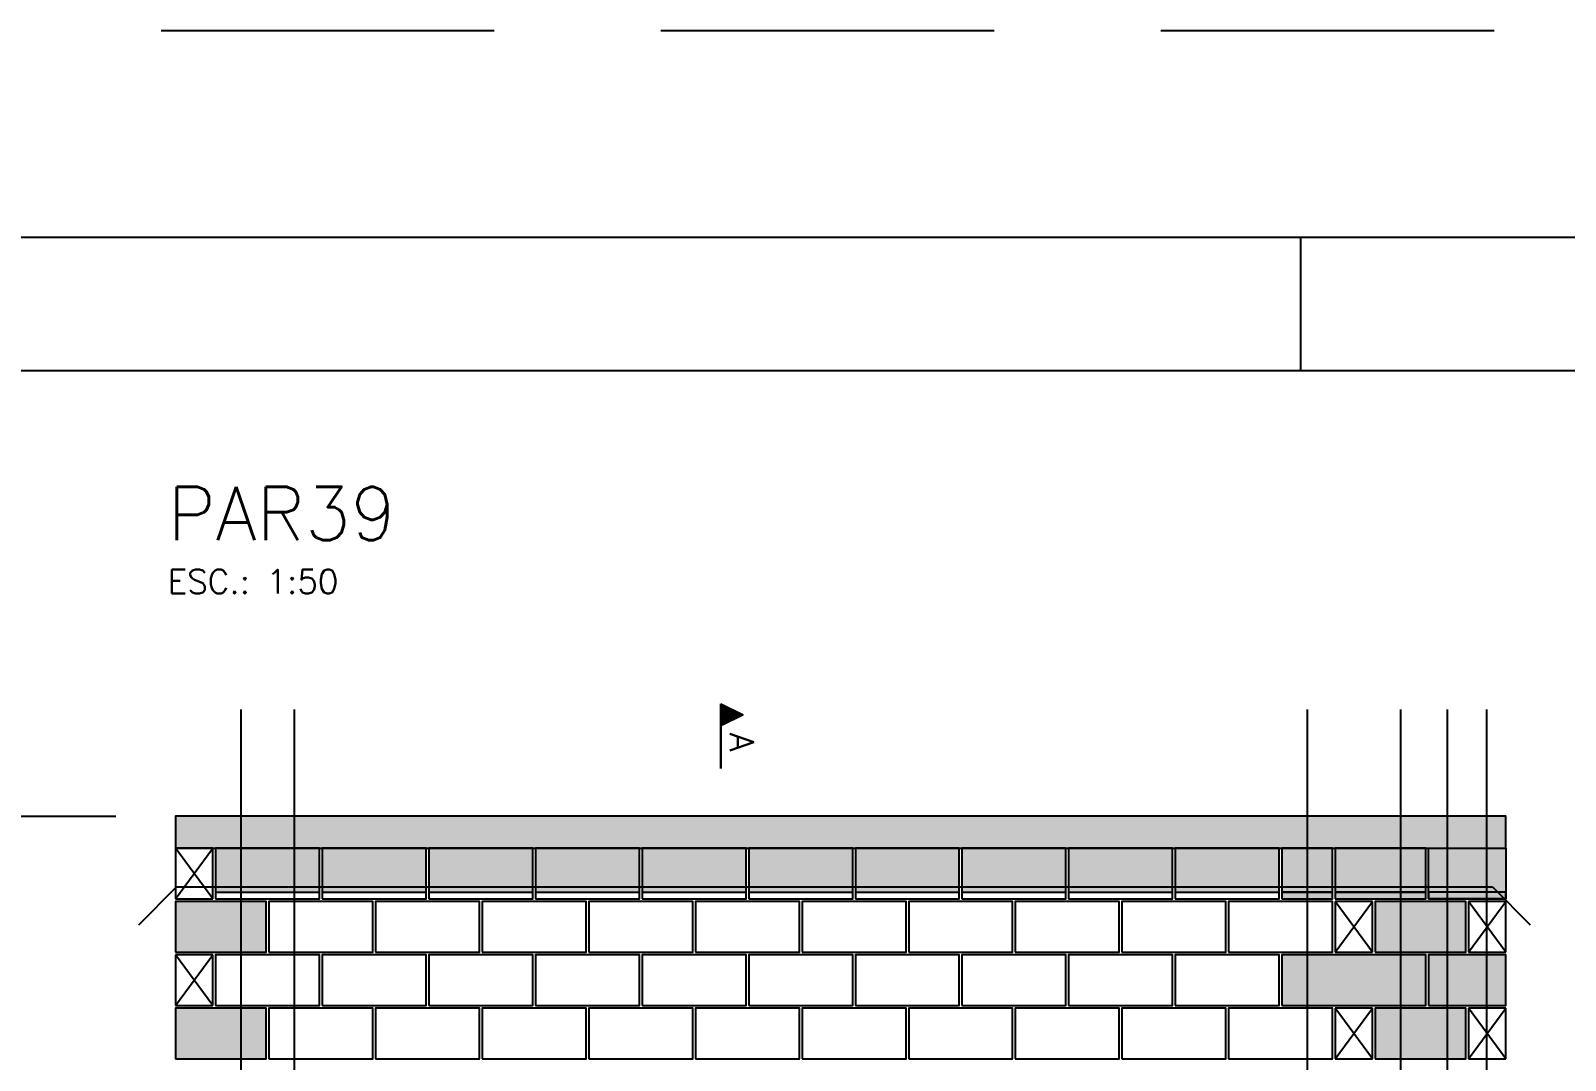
# Model space of a CAD drawing. Extents: x -1.9 to 86, y -1.5 to 60.9.
# Drawn here: x 37.57 to 49.08, y 53.23 to 60.95 of the extents above; entities that cross this region are included whole.
import ezdxf

# ---------------------------------------------------------------- set-up
doc = ezdxf.new("R2010")
doc.units = 0
doc.header["$MEASUREMENT"] = 0
doc.linetypes.add('ESTILO_TQS_0001', pattern=[0.45, 0.3, -0.15])
doc.linetypes.add('HIDDEN', pattern=[0.375, 0.25, -0.125])
doc.layers.get('0').update_dxf_attribs({"linetype": 'CONTINUOUS'})
doc.layers.get('Defpoints').update_dxf_attribs({"linetype": 'CONTINUOUS'})
for name, color, linetype in [('ARQ_FOLHA', 7, 'CONTINUOUS'), ('PENA_01', 1, 'CONTINUOUS'), ('PENA_02', 2, 'CONTINUOUS'), ('PENA_03', 3, 'CONTINUOUS'), ('PENA_05', 5, 'CONTINUOUS'), ('PENA_06', 6, 'CONTINUOUS'), ('PENA_09', 254, 'CONTINUOUS'), ('PENA_11', 252, 'CONTINUOUS'), ('PENA_19', 240, 'CONTINUOUS'), ('PENA_21', 100, 'CONTINUOUS'), ('PENA_23', 50, 'CONTINUOUS'), ('PENA_27', 21, 'CONTINUOUS')]:
    doc.layers.add(name, color=color, linetype=linetype)
doc.styles.get("Standard").update_dxf_attribs({"font": 'ROMANS.SHX'})

# ---------------------------------------------------------------- blocks, each defined once
blk = doc.blocks.new('FOLHA A1 - 841 X 594')
at = {"layer": 'ARQ_FOLHA', "color": 1}
blk.add_line((-370, 584), (-370, 594), dxfattribs=at)
for points in [[(-841, 0), (0, 0), (0, 594), (-841, 594)], [(-816, 10), (-10, 10), (-10, 584), (-816, 584)]]:
    blk.add_lwpolyline(points, close=True, dxfattribs=at)
at = {"layer": 'Defpoints', "color": 8, "linetype": 'HIDDEN', "ltscale": 100}
blk.add_lwpolyline([(-860.5, 609.5), (-860.5, -15.5), (19.5, -15.5), (19.5, 609.5)], close=True, dxfattribs=at)
blk = doc.blocks.new('*U24')
blk.add_blockref('FOLHA A1 - 841 X 594', (0, 0))

msp = doc.modelspace()

# ---------------------------------------------------------------- linework, layer by layer
at = {"layer": 'PENA_01', "linetype": 'Continuous'}
for p, q in [((36.079, 55.06), (38.21, 55.06)), ((38.958, 54.49), (39.738, 54.49)), ((39.758, 54.49), (40.538, 54.49)), ((40.558, 54.49), (41.338, 54.49)), ((41.358, 54.49), (42.138, 54.49)), ((42.158, 54.49), (42.938, 54.49)), ((42.958, 54.49), (43.738, 54.49)), ((43.758, 54.49), (44.538, 54.49)), ((44.558, 54.49), (45.338, 54.49)), ((45.358, 54.49), (46.138, 54.49)), ((46.158, 54.49), (46.938, 54.49)), ((46.958, 54.49), (47.338, 54.49)), ((47.358, 54.49), (48.038, 54.49))]:
    msp.add_line(p, q, dxfattribs=at)
at = {"layer": 'PENA_02', "linetype": 'Continuous'}
for p, q in [((38.938, 54.82), (38.658, 54.82)), ((38.658, 54.82), (38.658, 54.44)), ((38.938, 54.44), (38.938, 54.82)), ((38.658, 54.44), (38.938, 54.44)), ((47.638, 54.42), (47.358, 54.42)), ((47.358, 54.42), (47.358, 54.04)), ((47.638, 54.04), (47.638, 54.42)), ((48.638, 54.42), (48.358, 54.42)), ((48.358, 54.42), (48.358, 54.04)), ((48.638, 54.04), (48.638, 54.42)), ((38.938, 54.02), (38.658, 54.02)), ((38.658, 54.02), (38.658, 53.64)), ((38.938, 53.64), (38.938, 54.02)), ((47.358, 54.04), (47.638, 54.04)), ((48.358, 54.04), (48.638, 54.04)), ((38.658, 53.64), (38.938, 53.64)), ((47.638, 53.62), (47.358, 53.62)), ((47.358, 53.62), (47.358, 53.24)), ((47.638, 53.24), (47.638, 53.62)), ((48.638, 53.62), (48.358, 53.62)), ((48.358, 53.62), (48.358, 53.24)), ((48.638, 53.24), (48.638, 53.62)), ((47.358, 53.24), (47.638, 53.24)), ((48.358, 53.24), (48.638, 53.24))]:
    msp.add_line(p, q, dxfattribs=at)
at = {"layer": 'PENA_02', "linetype": 'ESTILO_TQS_0001'}
msp.add_line((48.638, 54.49), (48.058, 54.49), dxfattribs=at)
at = {"layer": 'PENA_02', "linetype": 'Continuous'}
for points in [[(38.658, 54.82), (48.638, 54.82), (48.638, 55.06), (38.658, 55.06), (38.658, 54.82)], [(38.958, 54.44), (39.738, 54.44), (39.738, 54.82), (38.958, 54.82), (38.958, 54.44)], [(39.758, 54.44), (40.538, 54.44), (40.538, 54.82), (39.758, 54.82), (39.758, 54.44)], [(40.558, 54.44), (41.338, 54.44), (41.338, 54.82), (40.558, 54.82), (40.558, 54.44)], [(41.358, 54.44), (42.138, 54.44), (42.138, 54.82), (41.358, 54.82), (41.358, 54.44)], [(42.158, 54.44), (42.938, 54.44), (42.938, 54.82), (42.158, 54.82), (42.158, 54.44)], [(42.958, 54.44), (43.738, 54.44), (43.738, 54.82), (42.958, 54.82), (42.958, 54.44)], [(43.758, 54.44), (44.538, 54.44), (44.538, 54.82), (43.758, 54.82), (43.758, 54.44)], [(44.558, 54.44), (45.338, 54.44), (45.338, 54.82), (44.558, 54.82), (44.558, 54.44)], [(45.358, 54.44), (46.138, 54.44), (46.138, 54.82), (45.358, 54.82), (45.358, 54.44)], [(46.158, 54.44), (46.938, 54.44), (46.938, 54.82), (46.158, 54.82), (46.158, 54.44)], [(46.958, 54.44), (47.338, 54.44), (47.338, 54.82), (46.958, 54.82), (46.958, 54.44)], [(47.358, 54.44), (48.038, 54.44), (48.038, 54.82), (47.358, 54.82), (47.358, 54.44)], [(48.638, 54.44), (48.058, 54.44), (48.058, 54.82), (48.638, 54.82), (48.638, 54.44)], [(38.658, 54.04), (39.338, 54.04), (39.338, 54.42), (38.658, 54.42), (38.658, 54.04)], [(39.358, 54.04), (40.138, 54.04), (40.138, 54.42), (39.358, 54.42), (39.358, 54.04)], [(40.158, 54.04), (40.938, 54.04), (40.938, 54.42), (40.158, 54.42), (40.158, 54.04)], [(40.958, 54.04), (41.738, 54.04), (41.738, 54.42), (40.958, 54.42), (40.958, 54.04)], [(41.758, 54.04), (42.538, 54.04), (42.538, 54.42), (41.758, 54.42), (41.758, 54.04)], [(42.558, 54.04), (43.338, 54.04), (43.338, 54.42), (42.558, 54.42), (42.558, 54.04)], [(43.358, 54.04), (44.138, 54.04), (44.138, 54.42), (43.358, 54.42), (43.358, 54.04)], [(44.158, 54.04), (44.938, 54.04), (44.938, 54.42), (44.158, 54.42), (44.158, 54.04)], [(44.958, 54.04), (45.738, 54.04), (45.738, 54.42), (44.958, 54.42), (44.958, 54.04)], [(45.758, 54.04), (46.538, 54.04), (46.538, 54.42), (45.758, 54.42), (45.758, 54.04)], [(46.558, 54.04), (47.338, 54.04), (47.338, 54.42), (46.558, 54.42), (46.558, 54.04)], [(47.658, 54.04), (48.338, 54.04), (48.338, 54.42), (47.658, 54.42), (47.658, 54.04)], [(38.958, 53.64), (39.738, 53.64), (39.738, 54.02), (38.958, 54.02), (38.958, 53.64)], [(39.758, 53.64), (40.538, 53.64), (40.538, 54.02), (39.758, 54.02), (39.758, 53.64)], [(40.558, 53.64), (41.338, 53.64), (41.338, 54.02), (40.558, 54.02), (40.558, 53.64)], [(41.358, 53.64), (42.138, 53.64), (42.138, 54.02), (41.358, 54.02), (41.358, 53.64)], [(42.158, 53.64), (42.938, 53.64), (42.938, 54.02), (42.158, 54.02), (42.158, 53.64)], [(42.958, 53.64), (43.738, 53.64), (43.738, 54.02), (42.958, 54.02), (42.958, 53.64)], [(43.758, 53.64), (44.538, 53.64), (44.538, 54.02), (43.758, 54.02), (43.758, 53.64)], [(44.558, 53.64), (45.338, 53.64), (45.338, 54.02), (44.558, 54.02), (44.558, 53.64)], [(45.358, 53.64), (46.138, 53.64), (46.138, 54.02), (45.358, 54.02), (45.358, 53.64)], [(46.158, 53.64), (46.938, 53.64), (46.938, 54.02), (46.158, 54.02), (46.158, 53.64)], [(46.958, 53.64), (48.038, 53.64), (48.038, 54.02), (46.958, 54.02), (46.958, 53.64)], [(48.058, 53.64), (48.638, 53.64), (48.638, 54.02), (48.058, 54.02), (48.058, 53.64)], [(38.658, 53.24), (39.338, 53.24), (39.338, 53.62), (38.658, 53.62), (38.658, 53.24)], [(39.358, 53.24), (40.138, 53.24), (40.138, 53.62), (39.358, 53.62), (39.358, 53.24)], [(40.158, 53.24), (40.938, 53.24), (40.938, 53.62), (40.158, 53.62), (40.158, 53.24)], [(40.958, 53.24), (41.738, 53.24), (41.738, 53.62), (40.958, 53.62), (40.958, 53.24)], [(41.758, 53.24), (42.538, 53.24), (42.538, 53.62), (41.758, 53.62), (41.758, 53.24)], [(42.558, 53.24), (43.338, 53.24), (43.338, 53.62), (42.558, 53.62), (42.558, 53.24)], [(43.358, 53.24), (44.138, 53.24), (44.138, 53.62), (43.358, 53.62), (43.358, 53.24)], [(44.158, 53.24), (44.938, 53.24), (44.938, 53.62), (44.158, 53.62), (44.158, 53.24)], [(44.958, 53.24), (45.738, 53.24), (45.738, 53.62), (44.958, 53.62), (44.958, 53.24)], [(45.758, 53.24), (46.538, 53.24), (46.538, 53.62), (45.758, 53.62), (45.758, 53.24)], [(46.558, 53.24), (47.338, 53.24), (47.338, 53.62), (46.558, 53.62), (46.558, 53.24)], [(47.658, 53.24), (48.338, 53.24), (48.338, 53.62), (47.658, 53.62), (47.658, 53.24)]]:
    msp.add_lwpolyline(points, dxfattribs=at)
at = {"layer": 'PENA_03', "linetype": 'Continuous'}
for p, q in [((42.75, 55.417), (42.75, 55.903)), ((42.75, 55.903), (42.916, 55.82)), ((42.75, 55.902), (42.75, 55.738)), ((42.75, 55.902), (42.914, 55.82)), ((42.762, 55.897), (42.762, 55.743)), ((42.775, 55.89), (42.775, 55.75)), ((42.788, 55.884), (42.788, 55.756)), ((42.801, 55.877), (42.801, 55.762)), ((42.813, 55.871), (42.813, 55.769)), ((42.826, 55.865), (42.826, 55.775)), ((42.839, 55.858), (42.839, 55.782)), ((42.852, 55.852), (42.852, 55.788)), ((42.864, 55.845), (42.864, 55.794)), ((42.877, 55.839), (42.877, 55.801)), ((42.89, 55.833), (42.89, 55.807)), ((42.914, 55.82), (42.75, 55.738)), ((42.916, 55.82), (42.75, 55.737)), ((42.75, 55.737), (42.75, 55.417)), ((42.903, 55.826), (42.903, 55.814)), ((38.658, 54.44), (38.938, 54.82)), ((38.938, 54.44), (38.658, 54.82)), ((47.358, 54.04), (47.638, 54.42)), ((47.638, 54.04), (47.358, 54.42)), ((48.358, 54.04), (48.638, 54.42)), ((48.638, 54.04), (48.358, 54.42)), ((38.658, 53.64), (38.938, 54.02)), ((38.938, 53.64), (38.658, 54.02)), ((47.358, 53.24), (47.638, 53.62)), ((47.638, 53.24), (47.358, 53.62)), ((48.358, 53.24), (48.638, 53.62)), ((48.638, 53.24), (48.358, 53.62))]:
    msp.add_line(p, q, dxfattribs=at)
at = {"layer": 'PENA_05', "linetype": 'Continuous'}
for p, q in [((38.384, 54.247), (38.666, 54.53)), ((38.666, 54.53), (48.538, 54.53)), ((48.538, 54.53), (48.821, 54.247))]:
    msp.add_line(p, q, dxfattribs=at)
for points in [[(39.148, 55.86), (39.148, 49.62)], [(39.548, 55.86), (39.548, 49.62)], [(47.148, 55.86), (47.148, 49.62)], [(47.848, 55.86), (47.848, 49.62)], [(48.198, 55.86), (48.198, 49.62)], [(48.493, 55.86), (48.493, 49.62)]]:
    msp.add_lwpolyline(points, dxfattribs=at)
at = {"layer": 'PENA_09', "linetype": 'Continuous'}
for points in [[(38.958, 54.49), (39.738, 54.49), (39.738, 54.82), (38.958, 54.82), (38.958, 54.49)], [(39.758, 54.49), (40.538, 54.49), (40.538, 54.82), (39.758, 54.82), (39.758, 54.49)], [(40.558, 54.49), (41.338, 54.49), (41.338, 54.82), (40.558, 54.82), (40.558, 54.49)], [(41.358, 54.49), (42.138, 54.49), (42.138, 54.82), (41.358, 54.82), (41.358, 54.49)], [(42.158, 54.49), (42.938, 54.49), (42.938, 54.82), (42.158, 54.82), (42.158, 54.49)], [(42.958, 54.49), (43.738, 54.49), (43.738, 54.82), (42.958, 54.82), (42.958, 54.49)], [(43.758, 54.49), (44.538, 54.49), (44.538, 54.82), (43.758, 54.82), (43.758, 54.49)], [(44.558, 54.49), (45.338, 54.49), (45.338, 54.82), (44.558, 54.82), (44.558, 54.49)], [(45.358, 54.49), (46.138, 54.49), (46.138, 54.82), (45.358, 54.82), (45.358, 54.49)], [(46.158, 54.49), (46.938, 54.49), (46.938, 54.82), (46.158, 54.82), (46.158, 54.49)], [(46.958, 54.49), (47.338, 54.49), (47.338, 54.82), (46.958, 54.82), (46.958, 54.49)], [(47.358, 54.49), (48.038, 54.49), (48.038, 54.82), (47.358, 54.82), (47.358, 54.49)], [(48.058, 54.82), (48.638, 54.82), (48.638, 54.49), (48.058, 54.49), (48.058, 54.82)]]:
    msp.add_lwpolyline(points, dxfattribs=at)
for points in [[(38.958, 54.49), (39.738, 54.49), (39.738, 54.82)], [(38.958, 54.49), (39.738, 54.82), (38.958, 54.82)], [(38.958, 54.49), (38.958, 54.82), (38.958, 54.49)], [(39.758, 54.49), (40.538, 54.49), (40.538, 54.82)], [(39.758, 54.49), (40.538, 54.82), (39.758, 54.82)], [(39.758, 54.49), (39.758, 54.82), (39.758, 54.49)], [(40.558, 54.49), (41.338, 54.49), (41.338, 54.82)], [(40.558, 54.49), (41.338, 54.82), (40.558, 54.82)], [(40.558, 54.49), (40.558, 54.82), (40.558, 54.49)], [(41.358, 54.49), (42.138, 54.49), (42.138, 54.82)], [(41.358, 54.49), (42.138, 54.82), (41.358, 54.82)], [(41.358, 54.49), (41.358, 54.82), (41.358, 54.49)], [(42.158, 54.49), (42.938, 54.49), (42.938, 54.82)], [(42.158, 54.49), (42.938, 54.82), (42.158, 54.82)], [(42.158, 54.49), (42.158, 54.82), (42.158, 54.49)], [(42.958, 54.49), (43.738, 54.49), (43.738, 54.82)], [(42.958, 54.49), (43.738, 54.82), (42.958, 54.82)], [(42.958, 54.49), (42.958, 54.82), (42.958, 54.49)], [(43.758, 54.49), (44.538, 54.49), (44.538, 54.82)], [(43.758, 54.49), (44.538, 54.82), (43.758, 54.82)], [(43.758, 54.49), (43.758, 54.82), (43.758, 54.49)], [(44.558, 54.49), (45.338, 54.49), (45.338, 54.82)], [(44.558, 54.49), (45.338, 54.82), (44.558, 54.82)], [(44.558, 54.49), (44.558, 54.82), (44.558, 54.49)], [(45.358, 54.49), (46.138, 54.49), (46.138, 54.82)], [(45.358, 54.49), (46.138, 54.82), (45.358, 54.82)], [(45.358, 54.49), (45.358, 54.82), (45.358, 54.49)], [(46.158, 54.49), (46.938, 54.49), (46.938, 54.82)], [(46.158, 54.49), (46.938, 54.82), (46.158, 54.82)], [(46.158, 54.49), (46.158, 54.82), (46.158, 54.49)], [(46.958, 54.49), (47.338, 54.49), (47.338, 54.82)], [(46.958, 54.49), (47.338, 54.82), (46.958, 54.82)], [(46.958, 54.49), (46.958, 54.82), (46.958, 54.49)], [(47.358, 54.49), (48.038, 54.49), (48.038, 54.82)], [(47.358, 54.49), (48.038, 54.82), (47.358, 54.82)], [(47.358, 54.49), (47.358, 54.82), (47.358, 54.49)], [(48.058, 54.82), (48.638, 54.82), (48.638, 54.49)], [(48.058, 54.82), (48.638, 54.49), (48.058, 54.49)], [(48.058, 54.82), (48.058, 54.49), (48.058, 54.82)]]:
    msp.add_solid(points, dxfattribs=at)
at = {"layer": 'PENA_11', "linetype": 'Continuous'}
for points in [[(38.658, 54.82), (48.638, 54.82), (48.638, 55.06)], [(38.658, 54.82), (48.638, 55.06), (38.658, 55.06)], [(38.658, 54.82), (38.658, 55.06), (38.658, 54.82)]]:
    msp.add_solid(points, dxfattribs=at)
at = {"layer": 'PENA_19', "linetype": 'Continuous'}
msp.add_lwpolyline([(46.958, 53.64), (48.038, 53.64), (48.038, 54.02), (46.958, 54.02), (46.958, 53.64)], dxfattribs=at)
for points in [[(46.958, 53.64), (48.038, 53.64), (48.038, 54.02)], [(46.958, 53.64), (48.038, 54.02), (46.958, 54.02)], [(46.958, 53.64), (46.958, 54.02), (46.958, 53.64)]]:
    msp.add_solid(points, dxfattribs=at)
at = {"layer": 'PENA_21', "linetype": 'Continuous'}
for points in [[(47.358, 54.44), (48.038, 54.44), (48.038, 54.49), (47.358, 54.49), (47.358, 54.44)], [(38.658, 54.04), (39.338, 54.04), (39.338, 54.42), (38.658, 54.42), (38.658, 54.04)], [(47.658, 54.04), (48.338, 54.04), (48.338, 54.42), (47.658, 54.42), (47.658, 54.04)], [(38.658, 53.24), (39.338, 53.24), (39.338, 53.62), (38.658, 53.62), (38.658, 53.24)], [(47.658, 53.24), (48.338, 53.24), (48.338, 53.62), (47.658, 53.62), (47.658, 53.24)]]:
    msp.add_lwpolyline(points, dxfattribs=at)
for points in [[(47.358, 54.44), (48.038, 54.44), (48.038, 54.49)], [(47.358, 54.44), (48.038, 54.49), (47.358, 54.49)], [(47.358, 54.44), (47.358, 54.49), (47.358, 54.44)], [(38.658, 54.04), (39.338, 54.04), (39.338, 54.42)], [(38.658, 54.04), (39.338, 54.42), (38.658, 54.42)], [(38.658, 54.04), (38.658, 54.42), (38.658, 54.04)], [(47.658, 54.04), (48.338, 54.04), (48.338, 54.42)], [(47.658, 54.04), (48.338, 54.42), (47.658, 54.42)], [(47.658, 54.04), (47.658, 54.42), (47.658, 54.04)], [(38.658, 53.24), (39.338, 53.24), (39.338, 53.62)], [(38.658, 53.24), (39.338, 53.62), (38.658, 53.62)], [(38.658, 53.24), (38.658, 53.62), (38.658, 53.24)], [(47.658, 53.24), (48.338, 53.24), (48.338, 53.62)], [(47.658, 53.24), (48.338, 53.62), (47.658, 53.62)], [(47.658, 53.24), (47.658, 53.62), (47.658, 53.24)]]:
    msp.add_solid(points, dxfattribs=at)
at = {"layer": 'PENA_23', "linetype": 'Continuous'}
msp.add_lwpolyline([(46.958, 54.44), (47.338, 54.44), (47.338, 54.49), (46.958, 54.49), (46.958, 54.44)], dxfattribs=at)
for points in [[(46.958, 54.44), (47.338, 54.44), (47.338, 54.49)], [(46.958, 54.44), (47.338, 54.49), (46.958, 54.49)], [(46.958, 54.44), (46.958, 54.49), (46.958, 54.44)]]:
    msp.add_solid(points, dxfattribs=at)
at = {"layer": 'PENA_27', "linetype": 'Continuous'}
for points in [[(48.058, 54.44), (48.638, 54.44), (48.638, 54.49), (48.058, 54.49), (48.058, 54.44)], [(48.058, 53.64), (48.638, 53.64), (48.638, 54.02), (48.058, 54.02), (48.058, 53.64)]]:
    msp.add_lwpolyline(points, dxfattribs=at)
for points in [[(48.058, 54.44), (48.638, 54.44), (48.638, 54.49)], [(48.058, 54.44), (48.638, 54.49), (48.058, 54.49)], [(48.058, 54.44), (48.058, 54.49), (48.058, 54.44)], [(48.058, 53.64), (48.638, 53.64), (48.638, 54.02)], [(48.058, 53.64), (48.638, 54.02), (48.058, 54.02)], [(48.058, 53.64), (48.058, 54.02), (48.058, 53.64)]]:
    msp.add_solid(points, dxfattribs=at)

# ---------------------------------------------------------------- block references
at = {"xscale": 0.09999999999999938, "yscale": 0.09999999999999938, "zscale": 0.09999999999999938}
msp.add_blockref('*U24', (84.1, 0), dxfattribs=at)

# ---------------------------------------------------------------- texts
at = {"layer": 'PENA_03', "linetype": 'Continuous'}
msp.add_text('ESC.: 1:50', height=0.18, dxfattribs=at).set_placement((38.6, 56.73))
msp.add_text('A', height=0.18, rotation=270, dxfattribs=at).set_placement((42.817, 55.685))
at = {"layer": 'PENA_06', "linetype": 'Continuous'}
msp.add_text('PAR39', height=0.4, dxfattribs=at).set_placement((38.6, 57.13))

doc.saveas('drawing.dxf')
